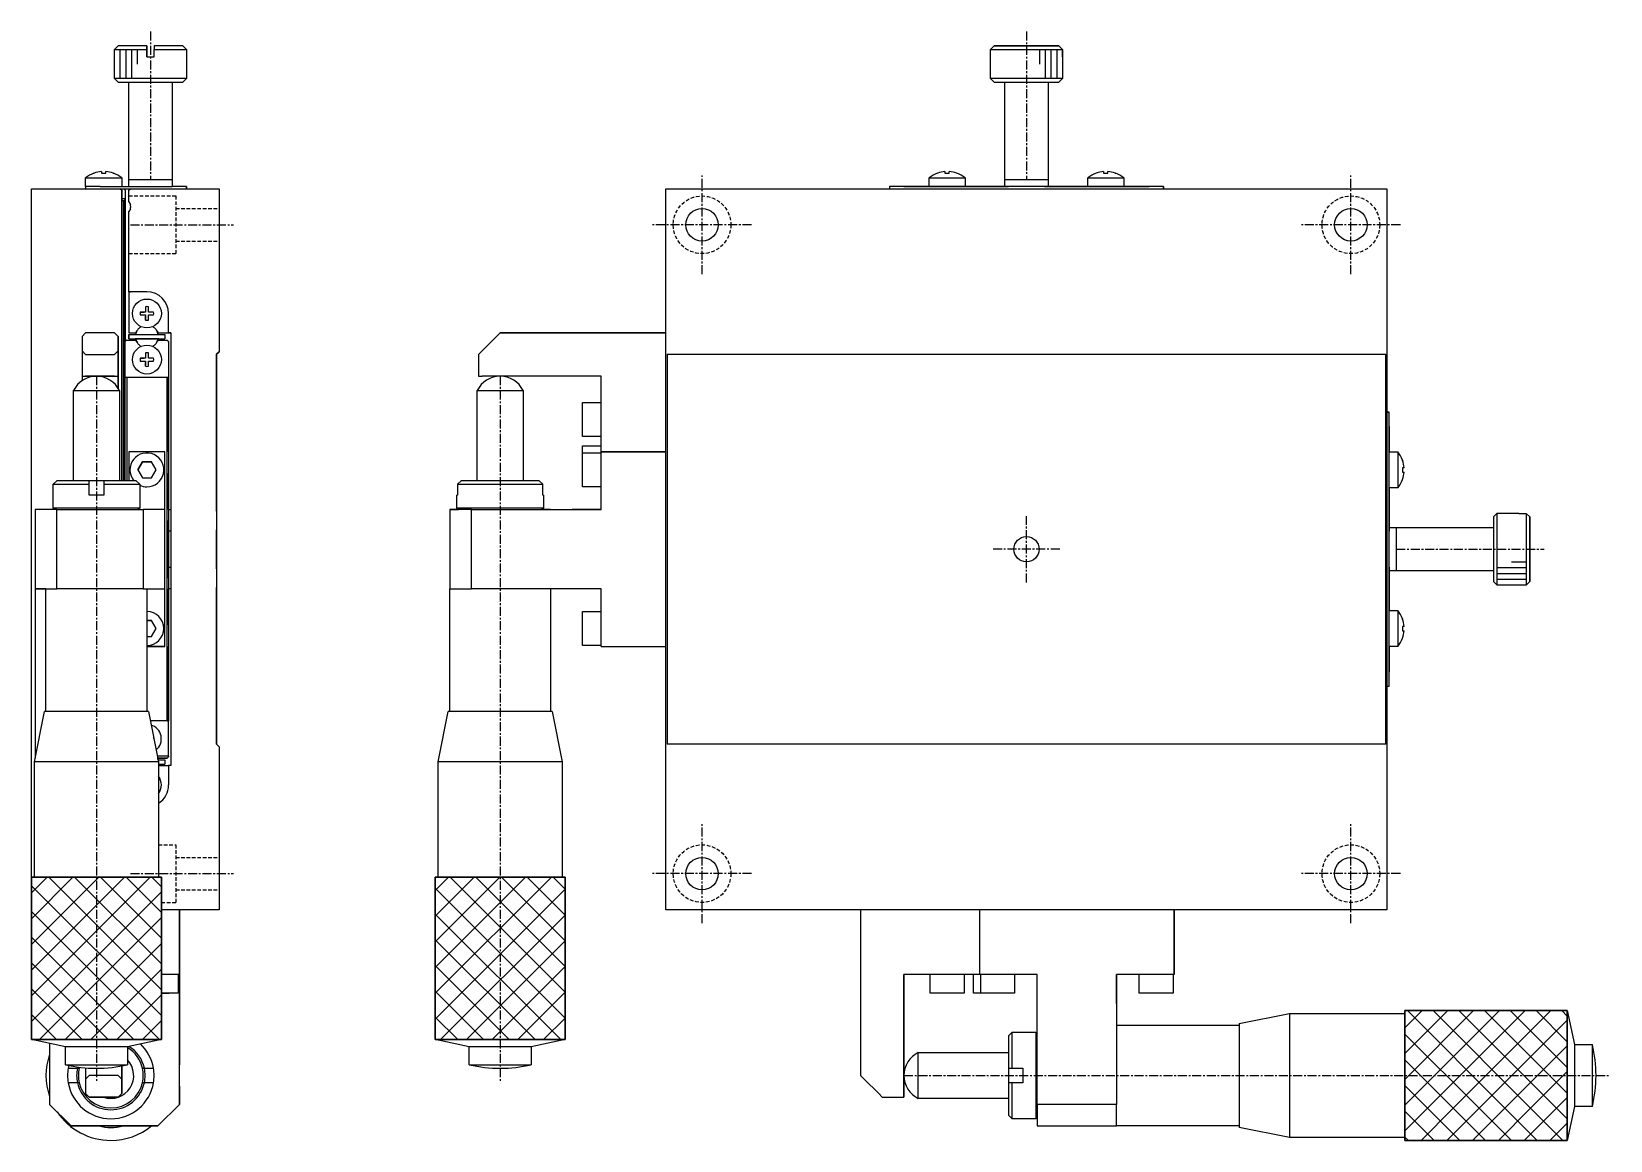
# Model space of a CAD drawing. Extents: x 995 to 1473, y 25 to 354.
# Drawn here: x 1253.9 to 1472.9, y 127.9 to 281.7 of the extents above; entities that cross this region are included whole.
import ezdxf

# ---------------------------------------------------------------- set-up
doc = ezdxf.new("R2010")
doc.units = 0
doc.linetypes.add('CENTER', pattern=[2, 1.25, -0.25, 0.25, -0.25])
doc.linetypes.add('DASHED', pattern=[0.75, 0.5, -0.25])
doc.layers.get('0').update_dxf_attribs({"linetype": 'CONTINUOUS'})
doc.layers.add('CENTER', color=1, linetype='CENTER')

msp = doc.modelspace()

# ---------------------------------------------------------------- linework, layer by layer
at = {"color": 7, "linetype": 'CONTINUOUS'}
for p, q in [((1265.37, 279.17), (1265.87, 279.67)), ((1265.37, 279.17), (1269.87, 279.17)), ((1265.37, 275.17), (1265.37, 279.17)), ((1269.87, 279.67), (1265.87, 279.67)), ((1269.87, 279.67), (1265.87, 279.67)), ((1269.87, 279.67), (1269.87, 279.17)), ((1269.87, 279.67), (1269.87, 279.67)), ((1269.87, 279.17), (1269.87, 279.67)), ((1269.87, 279.17), (1269.87, 278.17)), ((1269.87, 278.17), (1269.87, 279.17)), ((1269.87, 278.17), (1270.87, 278.17)), ((1269.87, 278.17), (1270.87, 278.17)), ((1269.87, 278.17), (1269.87, 278.17)), ((1274.87, 279.67), (1270.87, 279.67)), ((1274.87, 279.67), (1270.87, 279.67)), ((1270.87, 279.67), (1270.87, 279.17)), ((1270.87, 279.67), (1270.87, 279.67)), ((1270.87, 279.17), (1275.37, 279.17)), ((1270.87, 278.17), (1270.87, 279.17)), ((1274.87, 279.67), (1275.37, 279.17)), ((1275.37, 279.17), (1275.37, 275.17)), ((1386.87, 278.17), (1386.9, 278.17)), ((1386.87, 278.17), (1386.9, 278.17)), ((1386.87, 275.17), (1386.87, 278.17)), ((1387.4, 279.67), (1386.9, 279.17)), ((1386.9, 279.17), (1396.85, 279.17)), ((1386.9, 278.17), (1386.9, 279.17)), ((1396.34, 279.67), (1387.4, 279.67)), ((1387.4, 279.67), (1396.34, 279.67)), ((1396.85, 279.17), (1396.34, 279.67)), ((1396.85, 278.17), (1396.85, 279.17)), ((1396.85, 279.17), (1396.85, 278.17)), ((1396.85, 278.17), (1396.87, 278.17)), ((1396.85, 278.17), (1396.87, 278.17)), ((1396.87, 278.17), (1396.87, 275.17)), ((1275.37, 275.17), (1265.37, 275.17)), ((1265.87, 274.67), (1265.37, 275.17)), ((1265.87, 274.67), (1274.87, 274.67)), ((1267.37, 261.17), (1267.37, 274.67)), ((1273.37, 274.67), (1273.37, 261.17)), ((1275.37, 275.17), (1274.87, 274.67)), ((1396.87, 275.17), (1386.87, 275.17)), ((1387.37, 274.67), (1386.87, 275.17)), ((1387.37, 274.67), (1396.37, 274.67)), ((1388.87, 261.17), (1388.87, 274.67)), ((1394.87, 274.67), (1394.87, 261.17)), ((1396.87, 275.17), (1396.37, 274.67)), ((1261.37, 261.39), (1266.37, 261.39)), ((1261.37, 260.17), (1261.37, 261.39)), ((1262.52, 262.03), (1262.55, 262.03)), ((1262.52, 262.03), (1262.55, 262.03)), ((1263.57, 262.25), (1263.57, 262.03)), ((1263.57, 262.03), (1264.17, 262.03)), ((1264.17, 262.03), (1264.17, 262.25)), ((1265.19, 262.03), (1265.22, 262.03)), ((1265.19, 262.03), (1265.22, 262.03)), ((1266.37, 261.39), (1266.37, 260.17)), ((1267.37, 261.17), (1273.37, 261.17)), ((1267.37, 261.17), (1273.37, 261.17)), ((1267.37, 260.17), (1267.37, 261.17)), ((1273.37, 261.17), (1273.37, 260.17)), ((1378.37, 261.39), (1383.37, 261.39)), ((1378.37, 260.17), (1378.37, 261.39)), ((1379.52, 262.03), (1379.55, 262.03)), ((1379.52, 262.03), (1379.55, 262.03)), ((1380.57, 262.25), (1380.57, 262.03)), ((1380.57, 262.03), (1381.17, 262.03)), ((1381.17, 262.03), (1381.17, 262.25)), ((1382.19, 262.03), (1382.22, 262.03)), ((1382.19, 262.03), (1382.22, 262.03)), ((1383.37, 261.39), (1383.37, 260.17)), ((1388.87, 261.17), (1391.87, 261.17)), ((1388.87, 261.17), (1391.87, 261.17)), ((1388.87, 260.17), (1388.87, 261.17)), ((1391.87, 261.17), (1394.87, 261.17)), ((1391.87, 261.17), (1394.87, 261.17)), ((1394.87, 261.17), (1394.87, 260.17)), ((1400.37, 261.39), (1405.37, 261.39)), ((1400.37, 260.17), (1400.37, 261.39)), ((1401.52, 262.03), (1401.55, 262.03)), ((1401.52, 262.03), (1401.55, 262.03)), ((1402.57, 262.25), (1402.57, 262.03)), ((1402.57, 262.03), (1403.17, 262.03)), ((1403.17, 262.03), (1403.17, 262.25)), ((1404.19, 262.03), (1404.22, 262.03)), ((1404.19, 262.03), (1404.22, 262.03)), ((1405.37, 261.39), (1405.37, 260.17)), ((1253.87, 164.37), (1253.87, 259.87)), ((1253.87, 259.87), (1266.17, 259.87)), ((1261.37, 260.17), (1261.37, 259.87)), ((1263.37, 260.17), (1261.37, 260.17)), ((1263.37, 260.17), (1273.37, 260.17)), ((1266.17, 259.87), (1266.67, 259.87)), ((1266.17, 259.87), (1266.37, 259.67)), ((1266.37, 259.67), (1266.17, 259.87)), ((1266.37, 259.67), (1266.37, 259.57)), ((1266.37, 258.47), (1266.37, 259.67)), ((1266.37, 259.57), (1266.37, 219.37)), ((1266.87, 258.47), (1266.37, 258.47)), ((1266.37, 219.37), (1266.37, 258.47)), ((1266.67, 259.87), (1267.57, 259.87)), ((1266.67, 259.87), (1267.57, 259.87)), ((1266.67, 259.87), (1266.87, 259.67)), ((1266.87, 259.67), (1266.67, 259.87)), ((1266.87, 259.67), (1266.87, 258.47)), ((1266.87, 259.67), (1266.87, 258.47)), ((1266.87, 258.47), (1266.87, 258.37)), ((1266.87, 258.37), (1266.87, 258.47)), ((1267.37, 259.67), (1267.57, 259.87)), ((1267.37, 259.57), (1267.37, 259.67)), ((1267.37, 258.03), (1267.37, 259.57)), ((1267.57, 259.87), (1279.87, 259.87)), ((1275.37, 260.17), (1273.37, 260.17)), ((1275.37, 259.87), (1275.37, 260.17)), ((1275.37, 260.17), (1275.37, 259.87)), ((1279.87, 259.87), (1279.87, 237.27)), ((1341.87, 259.87), (1441.87, 259.87)), ((1341.87, 159.87), (1341.87, 259.87)), ((1374.87, 260.17), (1372.87, 260.17)), ((1374.87, 260.17), (1372.87, 260.17)), ((1372.87, 260.17), (1372.87, 259.87)), ((1374.87, 260.17), (1378.37, 260.17)), ((1408.87, 260.17), (1374.87, 260.17)), ((1376.37, 260.17), (1378.02, 260.17)), ((1376.37, 260.17), (1378.02, 260.17)), ((1378.02, 260.17), (1389.36, 260.17)), ((1388.87, 260.17), (1378.02, 260.17)), ((1383.37, 260.17), (1388.87, 260.17)), ((1394.38, 260.17), (1405.72, 260.17)), ((1405.72, 260.17), (1394.87, 260.17)), ((1394.87, 260.17), (1400.37, 260.17)), ((1405.37, 260.17), (1408.87, 260.17)), ((1405.72, 260.17), (1407.37, 260.17)), ((1405.72, 260.17), (1407.37, 260.17)), ((1410.87, 260.17), (1408.87, 260.17)), ((1410.87, 260.17), (1408.87, 260.17)), ((1410.87, 259.87), (1410.87, 260.17)), ((1410.87, 260.17), (1410.87, 259.87)), ((1441.87, 259.87), (1441.87, 159.87)), ((1266.67, 258.17), (1266.37, 258.17)), ((1266.67, 258.17), (1266.87, 258.37)), ((1266.67, 219.37), (1266.67, 258.17)), ((1266.87, 258.37), (1266.87, 238.67)), ((1266.87, 238.67), (1266.87, 258.37)), ((1267.37, 258.03), (1267.57, 257.68)), ((1267.57, 257.06), (1267.37, 256.71)), ((1267.37, 245.57), (1267.37, 256.71)), ((1269.87, 245.57), (1267.37, 245.57)), ((1267.37, 245.57), (1267.57, 245.57)), ((1267.37, 245.57), (1267.37, 239.87)), ((1269.87, 245.57), (1267.57, 245.57)), ((1269.67, 243.5), (1269.67, 242.77)), ((1269.67, 243.5), (1269.67, 242.95)), ((1270.07, 242.77), (1270.07, 243.5)), ((1269.67, 242.77), (1268.94, 242.77)), ((1268.94, 242.77), (1269.48, 242.77)), ((1268.94, 242.37), (1269.67, 242.37)), ((1269.67, 242.37), (1269.67, 241.64)), ((1269.67, 241.64), (1269.67, 242.18)), ((1270.8, 242.77), (1270.07, 242.77)), ((1270.07, 242.37), (1270.8, 242.37)), ((1270.07, 241.64), (1270.07, 242.37)), ((1270.8, 242.77), (1270.26, 242.77)), ((1272.87, 239.87), (1272.87, 242.57)), ((1260.87, 239.37), (1261.37, 239.87)), ((1260.87, 239.37), (1260.87, 237.37)), ((1265.37, 239.87), (1261.37, 239.87)), ((1265.37, 239.87), (1265.87, 239.37)), ((1265.87, 239.37), (1265.37, 239.87)), ((1265.87, 237.37), (1265.87, 239.37)), ((1265.87, 239.37), (1265.87, 232.19)), ((1267.07, 238.87), (1266.87, 238.67)), ((1267.07, 238.87), (1268.33, 238.87)), ((1267.37, 239.87), (1268.33, 239.87)), ((1267.37, 239.87), (1268.33, 239.87)), ((1267.37, 239.67), (1267.37, 239.07)), ((1267.37, 239.07), (1267.37, 239.67)), ((1267.37, 239.67), (1272.37, 239.67)), ((1267.37, 239.07), (1268.31, 239.07)), ((1267.37, 239.07), (1272.37, 239.07)), ((1271.52, 239.07), (1268.22, 239.07)), ((1268.31, 239.07), (1268.22, 239.07)), ((1268.31, 239.07), (1268.22, 239.07)), ((1268.31, 239.07), (1268.22, 239.07)), ((1268.31, 239.07), (1268.22, 239.07)), ((1268.31, 239.07), (1268.22, 239.07)), ((1268.31, 239.07), (1268.22, 239.07)), ((1268.31, 239.07), (1268.22, 239.07)), ((1268.31, 239.07), (1268.22, 239.07)), ((1268.31, 239.07), (1268.22, 239.07)), ((1268.31, 239.07), (1268.22, 239.07)), ((1268.31, 239.07), (1268.22, 239.07)), ((1268.31, 239.07), (1268.22, 239.07)), ((1268.31, 239.07), (1268.22, 239.07)), ((1268.31, 239.07), (1268.22, 239.07)), ((1268.31, 239.07), (1268.22, 239.07)), ((1268.31, 239.07), (1268.22, 239.07)), ((1268.31, 239.07), (1268.22, 239.07)), ((1268.31, 239.07), (1268.22, 239.07)), ((1268.31, 239.07), (1268.22, 239.07)), ((1268.31, 239.07), (1268.22, 239.07)), ((1268.31, 239.07), (1268.22, 239.07)), ((1268.31, 239.07), (1268.22, 239.07)), ((1268.31, 239.07), (1268.22, 239.07)), ((1268.31, 239.07), (1268.22, 239.07)), ((1268.31, 239.07), (1268.22, 239.07)), ((1268.31, 239.07), (1268.22, 239.07)), ((1268.31, 239.07), (1268.22, 239.07)), ((1268.31, 239.07), (1268.22, 239.07)), ((1268.31, 239.07), (1268.22, 239.07)), ((1268.31, 239.07), (1268.22, 239.07)), ((1268.31, 239.07), (1268.22, 239.07)), ((1268.31, 239.07), (1268.22, 239.07)), ((1268.31, 239.07), (1268.22, 239.07)), ((1268.31, 239.07), (1268.22, 239.07)), ((1268.31, 239.07), (1268.22, 239.07)), ((1268.31, 239.07), (1268.22, 239.07)), ((1268.31, 239.07), (1268.22, 239.07)), ((1268.31, 239.07), (1268.22, 239.07)), ((1268.31, 239.07), (1268.22, 239.07)), ((1268.31, 239.07), (1268.22, 239.07)), ((1268.31, 239.07), (1268.22, 239.07)), ((1268.33, 239.87), (1268.5, 240.16)), ((1268.33, 239.87), (1268.5, 240.16)), ((1268.33, 238.87), (1268.5, 238.57)), ((1268.5, 238.57), (1268.33, 238.87)), ((1271.24, 240.16), (1271.41, 239.87)), ((1271.24, 238.57), (1271.41, 238.87)), ((1271.41, 239.87), (1272.87, 239.87)), ((1271.41, 239.87), (1272.87, 239.87)), ((1271.41, 238.87), (1272.67, 238.87)), ((1271.52, 239.07), (1271.43, 239.07)), ((1271.52, 239.07), (1271.43, 239.07)), ((1271.52, 239.07), (1271.43, 239.07)), ((1271.52, 239.07), (1271.43, 239.07)), ((1271.52, 239.07), (1271.43, 239.07)), ((1271.52, 239.07), (1271.43, 239.07)), ((1271.52, 239.07), (1271.43, 239.07)), ((1271.52, 239.07), (1271.43, 239.07)), ((1271.52, 239.07), (1271.43, 239.07)), ((1271.52, 239.07), (1271.43, 239.07)), ((1271.43, 239.07), (1272.37, 239.07)), ((1271.52, 239.07), (1271.43, 239.07)), ((1271.52, 239.07), (1271.43, 239.07)), ((1271.52, 239.07), (1271.43, 239.07)), ((1271.52, 239.07), (1271.43, 239.07)), ((1271.52, 239.07), (1271.43, 239.07)), ((1271.52, 239.07), (1271.43, 239.07)), ((1271.52, 239.07), (1271.43, 239.07)), ((1271.52, 239.07), (1271.43, 239.07)), ((1271.52, 239.07), (1271.43, 239.07)), ((1271.52, 239.07), (1271.43, 239.07)), ((1272.37, 239.67), (1272.37, 239.07)), ((1272.67, 238.87), (1272.87, 238.67)), ((1272.87, 238.67), (1272.67, 238.87)), ((1272.87, 239.87), (1273.17, 239.87)), ((1273.17, 239.87), (1272.87, 239.87)), ((1273.17, 239.87), (1273.17, 179.87)), ((1316.37, 237.37), (1318.37, 239.37)), ((1318.87, 239.87), (1318.37, 239.37)), ((1341.87, 239.87), (1318.87, 239.87)), ((1318.87, 239.87), (1341.87, 239.87)), ((1261.37, 236.87), (1260.87, 237.37)), ((1260.87, 237.37), (1260.87, 233.87)), ((1261.37, 236.87), (1265.37, 236.87)), ((1265.87, 237.37), (1265.37, 236.87)), ((1265.87, 233.87), (1265.87, 237.37)), ((1266.87, 238.57), (1266.87, 238.67)), ((1266.87, 233.67), (1266.87, 238.57)), ((1269.67, 237.1), (1269.67, 236.37)), ((1269.67, 237.1), (1269.67, 236.55)), ((1270.07, 236.37), (1270.07, 237.1)), ((1272.87, 238.57), (1272.87, 238.67)), ((1272.87, 238.67), (1272.87, 238.57)), ((1272.87, 238.57), (1272.87, 233.67)), ((1272.87, 238.57), (1272.87, 233.67)), ((1279.87, 237.27), (1279.52, 236.92)), ((1279.52, 236.92), (1279.87, 237.27)), ((1279.52, 236.92), (1279.52, 182.82)), ((1279.52, 215.17), (1279.52, 236.92)), ((1316.37, 237.37), (1315.87, 236.87)), ((1315.87, 236.87), (1315.87, 233.87)), ((1342.02, 236.92), (1441.72, 236.92)), ((1342.02, 236.92), (1342.02, 182.82)), ((1441.72, 182.82), (1441.72, 236.92)), ((1269.67, 236.37), (1268.94, 236.37)), ((1268.94, 236.37), (1269.48, 236.37)), ((1268.94, 235.97), (1269.67, 235.97)), ((1269.67, 235.97), (1269.67, 235.24)), ((1269.67, 235.24), (1269.67, 235.78)), ((1270.8, 236.37), (1270.07, 236.37)), ((1270.07, 235.97), (1270.8, 235.97)), ((1270.07, 235.24), (1270.07, 235.97)), ((1270.8, 236.37), (1270.26, 236.37)), ((1260.87, 233.87), (1262.87, 233.87)), ((1260.87, 233.87), (1261.37, 233.87)), ((1260.87, 233.87), (1260.87, 233.24)), ((1265.37, 233.87), (1261.37, 233.87)), ((1262.87, 233.87), (1265.87, 233.87)), ((1265.37, 233.87), (1265.87, 233.87)), ((1265.87, 232.19), (1265.87, 233.87)), ((1267.07, 233.67), (1266.87, 233.67)), ((1266.87, 219.37), (1266.87, 233.67)), ((1272.67, 233.67), (1267.07, 233.67)), ((1267.07, 233.67), (1267.07, 219.37)), ((1272.67, 186.07), (1272.67, 233.67)), ((1272.87, 233.67), (1272.67, 233.67)), ((1272.87, 233.67), (1272.87, 186.07)), ((1272.87, 223.37), (1272.87, 233.67)), ((1315.87, 233.87), (1316.37, 233.87)), ((1332.87, 233.87), (1316.37, 233.87)), ((1332.87, 223.37), (1332.87, 233.87)), ((1259.7, 231.87), (1266.05, 231.87)), ((1259.7, 219.37), (1259.7, 231.87)), ((1266.05, 231.87), (1266.05, 219.37)), ((1315.7, 231.87), (1322.05, 231.87)), ((1315.7, 219.37), (1315.7, 231.87)), ((1322.05, 231.87), (1322.05, 219.37)), ((1330.27, 225.52), (1330.27, 230.22)), ((1330.27, 230.22), (1332.87, 230.22)), ((1272.87, 229.12), (1272.87, 223.37)), ((1272.87, 229.12), (1272.87, 223.37)), ((1272.87, 229.12), (1272.87, 223.37)), ((1272.87, 229.12), (1272.87, 223.37)), ((1279.52, 228.87), (1279.52, 222.87)), ((1279.52, 228.87), (1279.52, 222.87)), ((1279.52, 228.87), (1279.52, 222.87)), ((1279.52, 228.87), (1279.52, 222.87)), ((1442.17, 228.87), (1441.87, 228.87)), ((1441.87, 228.87), (1442.17, 228.87)), ((1442.17, 226.87), (1442.17, 228.87)), ((1442.17, 226.87), (1442.17, 228.87)), ((1442.17, 220.87), (1442.17, 226.87)), ((1442.17, 226.87), (1442.17, 223.37)), ((1332.87, 225.52), (1330.27, 225.52)), ((1330.27, 223.22), (1330.27, 224.22)), ((1330.27, 224.22), (1332.87, 224.22)), ((1442.17, 225.37), (1442.17, 223.72)), ((1442.17, 225.37), (1442.17, 223.72)), ((1442.17, 223.72), (1442.17, 223.37)), ((1442.17, 223.37), (1442.17, 223.72)), ((1272.37, 223.37), (1267.37, 223.37)), ((1267.37, 223.37), (1267.37, 219.37)), ((1269.24, 221.97), (1268.6, 220.87)), ((1268.6, 220.87), (1269.24, 221.97)), ((1270.51, 221.97), (1269.24, 221.97)), ((1269.24, 221.97), (1270.51, 221.97)), ((1271.14, 220.87), (1270.51, 221.97)), ((1272.37, 215.37), (1272.37, 223.37)), ((1272.37, 215.37), (1272.37, 223.37)), ((1330.27, 218.52), (1330.27, 223.22)), ((1330.27, 223.22), (1332.87, 223.22)), ((1341.87, 223.37), (1332.87, 223.37)), ((1332.87, 215.37), (1332.87, 223.37)), ((1332.87, 223.37), (1341.87, 223.37)), ((1442.17, 223.37), (1443.39, 223.37)), ((1443.39, 223.37), (1443.39, 220.87)), ((1444.04, 222.22), (1444.04, 222.18)), ((1444.04, 222.22), (1444.04, 222.18)), ((1256.87, 218.87), (1257.37, 219.37)), ((1261.87, 219.37), (1257.37, 219.37)), ((1261.87, 218.87), (1261.87, 219.37)), ((1262.87, 219.37), (1261.87, 219.37)), ((1263.87, 219.37), (1262.87, 219.37)), ((1268.37, 219.37), (1263.87, 219.37)), ((1263.87, 219.37), (1263.87, 218.87)), ((1268.37, 219.37), (1268.87, 218.87)), ((1268.6, 220.87), (1269.24, 219.77)), ((1269.24, 219.77), (1270.51, 219.77)), ((1270.51, 219.77), (1271.14, 220.87)), ((1272.87, 217.87), (1272.87, 220.37)), ((1313.46, 219.37), (1312.95, 218.87)), ((1324.28, 219.37), (1313.46, 219.37)), ((1314.23, 219.37), (1313.46, 219.37)), ((1324.28, 219.37), (1323.51, 219.37)), ((1324.79, 218.87), (1324.28, 219.37)), ((1442.17, 198.87), (1442.17, 220.87)), ((1443.39, 220.87), (1443.39, 218.37)), ((1444.04, 221.17), (1444.04, 220.57)), ((1444.25, 221.17), (1444.04, 221.17)), ((1444.04, 220.57), (1444.25, 220.57)), ((1444.04, 219.55), (1444.04, 219.52)), ((1444.04, 219.55), (1444.04, 219.52)), ((1256.87, 218.87), (1261.87, 218.87)), ((1256.87, 215.57), (1256.87, 218.87)), ((1261.87, 217.37), (1261.87, 218.87)), ((1263.87, 217.37), (1261.87, 217.37)), ((1263.87, 218.87), (1268.87, 218.87)), ((1263.87, 218.87), (1263.87, 217.37)), ((1268.87, 218.87), (1268.87, 215.57)), ((1272.87, 215.37), (1272.87, 217.87)), ((1272.87, 217.87), (1272.87, 213.87)), ((1272.87, 217.87), (1272.87, 215.37)), ((1312.95, 217.37), (1312.87, 217.37)), ((1312.95, 217.37), (1312.87, 217.37)), ((1312.87, 215.57), (1312.87, 217.37)), ((1312.95, 218.87), (1324.79, 218.87)), ((1312.95, 218.87), (1312.95, 217.37)), ((1324.79, 217.37), (1324.79, 218.87)), ((1324.87, 217.37), (1324.79, 217.37)), ((1324.87, 217.37), (1324.79, 217.37)), ((1324.87, 217.37), (1324.87, 215.57)), ((1332.87, 218.52), (1330.27, 218.52)), ((1442.17, 218.37), (1442.17, 212.37)), ((1442.17, 212.87), (1442.17, 218.37)), ((1442.17, 218.37), (1442.17, 212.87)), ((1443.39, 218.37), (1442.17, 218.37)), ((1254.37, 215.37), (1254.37, 204.37)), ((1257.37, 215.37), (1254.37, 215.37)), ((1262.87, 215.57), (1256.87, 215.57)), ((1257.07, 215.37), (1256.87, 215.57)), ((1257.37, 215.37), (1269.37, 215.37)), ((1257.37, 204.37), (1257.37, 215.37)), ((1268.87, 215.57), (1262.87, 215.57)), ((1268.87, 215.57), (1268.67, 215.37)), ((1269.37, 215.37), (1269.37, 204.37)), ((1272.37, 215.37), (1269.37, 215.37)), ((1272.37, 204.37), (1272.37, 215.37)), ((1272.37, 211.37), (1272.37, 215.37)), ((1272.87, 215.37), (1273.17, 215.37)), ((1311.87, 215.37), (1313.07, 215.37)), ((1314.87, 215.37), (1311.87, 215.37)), ((1311.87, 215.37), (1311.87, 204.37)), ((1324.87, 215.57), (1312.87, 215.57)), ((1313.07, 215.37), (1312.87, 215.57)), ((1314.87, 215.37), (1332.87, 215.37)), ((1314.87, 204.37), (1314.87, 215.37)), ((1324.87, 215.57), (1324.67, 215.37)), ((1325.87, 215.37), (1324.67, 215.37)), ((1325.87, 215.37), (1328.87, 215.37)), ((1332.87, 215.37), (1328.87, 215.37)), ((1456.67, 214.37), (1457.17, 214.87)), ((1457.17, 204.87), (1457.17, 214.87)), ((1457.17, 214.87), (1460.17, 214.87)), ((1460.17, 214.87), (1460.17, 214.84)), ((1460.17, 214.87), (1460.17, 214.84)), ((1460.17, 214.84), (1461.17, 214.84)), ((1461.17, 214.84), (1461.17, 204.89)), ((1461.67, 214.34), (1461.17, 214.84)), ((1272.87, 205.87), (1272.87, 213.87)), ((1279.52, 207.17), (1279.52, 212.57)), ((1442.17, 212.87), (1443.17, 212.87)), ((1443.17, 212.87), (1443.17, 206.87)), ((1443.17, 212.87), (1443.17, 206.87)), ((1443.17, 212.87), (1456.67, 212.87)), ((1456.67, 214.37), (1456.67, 205.37)), ((1461.67, 205.4), (1461.67, 214.34)), ((1461.67, 214.34), (1461.67, 205.4)), ((1272.87, 207.37), (1272.87, 212.37)), ((1272.87, 212.37), (1272.87, 207.37)), ((1273.17, 212.37), (1272.87, 212.37)), ((1279.52, 211.87), (1279.52, 207.87)), ((1279.52, 211.87), (1279.52, 207.87)), ((1272.37, 196.37), (1272.37, 208.37)), ((1272.87, 207.37), (1273.17, 207.37)), ((1272.87, 205.87), (1272.87, 201.87)), ((1442.17, 207.36), (1442.17, 201.37)), ((1442.17, 201.37), (1442.17, 206.87)), ((1442.17, 206.87), (1442.17, 201.37)), ((1443.17, 206.87), (1442.17, 206.87)), ((1456.67, 206.87), (1443.17, 206.87)), ((1254.37, 204.37), (1254.37, 180.87)), ((1254.37, 204.37), (1257.37, 204.37)), ((1255.87, 204.37), (1254.37, 204.37)), ((1255.87, 187.37), (1255.87, 204.37)), ((1262.87, 204.37), (1257.37, 204.37)), ((1269.37, 204.37), (1262.87, 204.37)), ((1269.37, 204.37), (1272.37, 204.37)), ((1269.87, 204.37), (1272.37, 204.37)), ((1269.87, 204.37), (1269.87, 187.37)), ((1272.37, 196.37), (1272.37, 204.37)), ((1272.87, 201.87), (1272.87, 204.37)), ((1272.87, 204.37), (1272.87, 201.87)), ((1273.17, 204.37), (1272.87, 204.37)), ((1279.52, 182.82), (1279.52, 204.57)), ((1311.87, 204.37), (1314.87, 204.37)), ((1311.87, 187.37), (1311.87, 204.37)), ((1332.87, 204.37), (1314.87, 204.37)), ((1325.87, 204.37), (1325.87, 187.37)), ((1332.87, 196.37), (1332.87, 204.37)), ((1457.17, 204.87), (1456.67, 205.37)), ((1460.17, 204.87), (1457.17, 204.87)), ((1460.17, 204.89), (1460.17, 204.87)), ((1460.17, 204.89), (1460.17, 204.87)), ((1461.17, 204.89), (1460.17, 204.89)), ((1461.17, 204.89), (1461.67, 205.4)), ((1272.87, 199.37), (1272.87, 201.87)), ((1270.51, 199.97), (1269.87, 199.97)), ((1269.87, 199.97), (1270.51, 199.97)), ((1271.14, 198.87), (1270.51, 199.97)), ((1330.27, 196.52), (1330.27, 201.22)), ((1330.27, 201.22), (1332.87, 201.22)), ((1442.17, 201.37), (1443.39, 201.37)), ((1443.39, 201.37), (1443.39, 198.87)), ((1444.04, 200.22), (1444.04, 200.18)), ((1444.04, 200.22), (1444.04, 200.18)), ((1269.87, 197.77), (1270.51, 197.77)), ((1270.51, 197.77), (1271.14, 198.87)), ((1442.17, 192.87), (1442.17, 198.87)), ((1443.39, 198.87), (1443.39, 196.37)), ((1444.04, 199.17), (1444.04, 198.57)), ((1444.25, 199.17), (1444.04, 199.17)), ((1444.04, 198.57), (1444.25, 198.57)), ((1444.04, 197.55), (1444.04, 197.52)), ((1444.04, 197.55), (1444.04, 197.52)), ((1272.37, 196.37), (1269.87, 196.37)), ((1269.87, 196.37), (1272.37, 196.37)), ((1272.87, 186.07), (1272.87, 196.37)), ((1272.87, 196.37), (1272.87, 190.62)), ((1272.87, 196.37), (1272.87, 190.62)), ((1272.87, 196.37), (1272.87, 190.62)), ((1272.87, 196.37), (1272.87, 190.62)), ((1279.52, 196.87), (1279.52, 190.87)), ((1279.52, 196.87), (1279.52, 190.87)), ((1279.52, 196.87), (1279.52, 190.87)), ((1279.52, 196.87), (1279.52, 190.87)), ((1332.87, 196.52), (1330.27, 196.52)), ((1332.87, 196.37), (1341.87, 196.37)), ((1442.17, 196.37), (1442.17, 196.02)), ((1442.17, 196.02), (1442.17, 196.37)), ((1442.17, 196.37), (1442.17, 192.87)), ((1443.39, 196.37), (1442.17, 196.37)), ((1442.17, 196.02), (1442.17, 194.37)), ((1442.17, 196.02), (1442.17, 194.37)), ((1442.17, 190.87), (1442.17, 192.87)), ((1442.17, 190.87), (1442.17, 192.87)), ((1441.87, 190.87), (1442.17, 190.87)), ((1254.27, 180.37), (1255.67, 187.37)), ((1270.07, 187.37), (1255.67, 187.37)), ((1270.07, 187.37), (1271.47, 180.37)), ((1310.27, 180.37), (1311.67, 187.37)), ((1311.87, 187.37), (1311.67, 187.37)), ((1318.87, 187.37), (1311.67, 187.37)), ((1318.87, 187.37), (1311.87, 187.37)), ((1326.07, 187.37), (1318.87, 187.37)), ((1325.87, 187.37), (1318.87, 187.37)), ((1326.07, 187.37), (1325.87, 187.37)), ((1326.07, 187.37), (1327.47, 180.37)), ((1272.67, 186.07), (1270.33, 186.07)), ((1272.87, 186.07), (1270.33, 186.07)), ((1272.67, 186.07), (1272.87, 186.07)), ((1272.87, 181.17), (1272.87, 186.07)), ((1272.87, 181.17), (1272.87, 186.07)), ((1279.52, 182.82), (1279.87, 182.47)), ((1279.87, 182.47), (1279.52, 182.82)), ((1279.87, 182.47), (1279.87, 159.87)), ((1441.72, 182.82), (1342.02, 182.82)), ((1271.47, 180.37), (1254.27, 180.37)), ((1254.27, 164.37), (1254.27, 180.37)), ((1272.87, 181.17), (1271.31, 181.17)), ((1271.41, 180.87), (1271.35, 180.99)), ((1272.67, 180.87), (1271.41, 180.87)), ((1271.41, 180.87), (1272.67, 180.87)), ((1271.41, 180.67), (1272.37, 180.67)), ((1271.47, 180.37), (1271.47, 164.37)), ((1271.47, 180.07), (1272.37, 180.07)), ((1271.52, 180.07), (1271.47, 180.07)), ((1271.52, 180.07), (1271.47, 180.07)), ((1271.52, 180.07), (1271.47, 180.07)), ((1271.52, 180.07), (1271.47, 180.07)), ((1271.52, 180.07), (1271.47, 180.07)), ((1271.52, 180.07), (1271.47, 180.07)), ((1271.52, 180.07), (1271.47, 180.07)), ((1271.52, 180.07), (1271.47, 180.07)), ((1271.52, 180.07), (1271.47, 180.07)), ((1271.52, 180.07), (1271.47, 180.07)), ((1271.52, 180.07), (1271.47, 180.07)), ((1271.52, 180.07), (1271.47, 180.07)), ((1271.52, 180.07), (1271.47, 180.07)), ((1271.52, 180.07), (1271.47, 180.07)), ((1271.52, 180.07), (1271.47, 180.07)), ((1271.52, 180.07), (1271.47, 180.07)), ((1271.52, 180.07), (1271.47, 180.07)), ((1271.52, 180.07), (1271.47, 180.07)), ((1271.52, 180.07), (1271.47, 180.07)), ((1271.52, 180.07), (1271.47, 180.07)), ((1271.52, 180.07), (1271.47, 180.07)), ((1271.47, 180.07), (1272.37, 180.07)), ((1271.52, 180.07), (1271.47, 180.07)), ((1271.52, 180.07), (1271.47, 180.07)), ((1271.52, 180.07), (1271.47, 180.07)), ((1271.52, 180.07), (1271.47, 180.07)), ((1271.52, 180.07), (1271.47, 180.07)), ((1271.52, 180.07), (1271.47, 180.07)), ((1271.52, 180.07), (1271.47, 180.07)), ((1271.52, 180.07), (1271.47, 180.07)), ((1271.52, 180.07), (1271.47, 180.07)), ((1271.52, 180.07), (1271.47, 180.07)), ((1271.52, 180.07), (1271.47, 180.07)), ((1271.52, 180.07), (1271.47, 180.07)), ((1271.52, 180.07), (1271.47, 180.07)), ((1271.52, 180.07), (1271.47, 180.07)), ((1271.52, 180.07), (1271.47, 180.07)), ((1271.52, 180.07), (1271.47, 180.07)), ((1271.52, 180.07), (1271.47, 180.07)), ((1271.52, 180.07), (1271.47, 180.07)), ((1271.52, 180.07), (1271.47, 180.07)), ((1271.52, 180.07), (1271.47, 180.07)), ((1271.52, 180.07), (1271.47, 180.07)), ((1271.47, 179.87), (1272.87, 179.87)), ((1272.37, 180.67), (1272.37, 180.07)), ((1272.87, 181.07), (1272.67, 180.87)), ((1272.87, 181.07), (1272.67, 180.87)), ((1272.87, 181.17), (1272.87, 181.07)), ((1272.87, 181.07), (1272.87, 181.17)), ((1273.17, 179.87), (1272.87, 179.87)), ((1272.87, 179.87), (1272.87, 177.17)), ((1318.87, 180.37), (1310.27, 180.37)), ((1310.27, 164.37), (1310.27, 180.37)), ((1327.47, 180.37), (1318.87, 180.37)), ((1327.47, 180.37), (1327.47, 164.37)), ((1253.87, 164.37), (1253.87, 141.87)), ((1271.87, 164.37), (1253.87, 164.37)), ((1253.87, 164.37), (1262.87, 164.37)), ((1271.87, 141.87), (1271.87, 164.37)), ((1309.87, 164.37), (1309.87, 141.87)), ((1327.87, 164.37), (1309.87, 164.37)), ((1309.87, 164.37), (1310.27, 164.37)), ((1318.87, 164.37), (1310.27, 164.37)), ((1327.47, 164.37), (1318.87, 164.37)), ((1327.47, 164.37), (1327.87, 164.37)), ((1327.87, 141.87), (1327.87, 164.37)), ((1253.87, 160.37), (1253.87, 160.47)), ((1279.87, 159.87), (1271.87, 159.87)), ((1274.37, 150.87), (1274.37, 159.87)), ((1274.37, 159.87), (1274.37, 150.87)), ((1441.87, 159.87), (1341.87, 159.87)), ((1368.87, 159.87), (1368.87, 136.87)), ((1385.37, 159.87), (1385.37, 150.87)), ((1412.37, 150.87), (1412.37, 159.87)), ((1412.37, 159.87), (1412.37, 150.87)), ((1274.37, 150.87), (1271.87, 150.87)), ((1274.22, 150.87), (1274.37, 150.87)), ((1274.22, 150.87), (1274.22, 148.27)), ((1274.37, 132.87), (1274.37, 150.87)), ((1274.37, 150.87), (1274.37, 138.37)), ((1385.37, 150.87), (1374.87, 150.87)), ((1374.87, 150.87), (1374.87, 134.37)), ((1374.87, 136.87), (1374.87, 150.87)), ((1378.52, 148.27), (1378.52, 150.87)), ((1383.22, 150.87), (1383.22, 148.27)), ((1384.52, 148.27), (1384.52, 150.87)), ((1393.37, 150.87), (1385.37, 150.87)), ((1385.52, 148.27), (1385.52, 150.87)), ((1390.22, 150.87), (1390.22, 148.27)), ((1393.37, 132.87), (1393.37, 150.87)), ((1412.37, 150.87), (1404.37, 150.87)), ((1404.37, 150.87), (1404.37, 132.87)), ((1404.37, 146.87), (1404.37, 150.87)), ((1407.52, 148.27), (1407.52, 150.87)), ((1412.22, 150.87), (1412.22, 148.27)), ((1272.97, 148.27), (1271.87, 148.27)), ((1271.87, 148.27), (1272.97, 148.27)), ((1274.22, 148.27), (1271.87, 148.27)), ((1274.22, 148.27), (1271.87, 148.27)), ((1380.87, 148.27), (1378.52, 148.27)), ((1383.22, 148.27), (1380.87, 148.27)), ((1385.52, 148.27), (1384.52, 148.27)), ((1387.87, 148.27), (1385.52, 148.27)), ((1390.22, 148.27), (1387.87, 148.27)), ((1404.37, 146.87), (1404.37, 143.87)), ((1409.87, 148.27), (1407.52, 148.27)), ((1412.22, 148.27), (1409.87, 148.27)), ((1421.37, 144.07), (1428.37, 145.47)), ((1428.37, 145.47), (1428.37, 136.87)), ((1428.37, 145.47), (1444.37, 145.47)), ((1444.37, 145.87), (1444.37, 127.87)), ((1466.87, 145.87), (1444.37, 145.87)), ((1466.87, 127.87), (1466.87, 145.87)), ((1466.87, 145.87), (1467.87, 141.17)), ((1389.37, 142.37), (1389.87, 142.87)), ((1389.37, 142.37), (1389.37, 137.87)), ((1389.87, 137.87), (1389.87, 142.87)), ((1389.87, 142.87), (1393.17, 142.87)), ((1393.17, 142.87), (1393.17, 136.87)), ((1393.17, 142.87), (1393.37, 142.67)), ((1404.37, 143.87), (1421.37, 143.87)), ((1421.37, 144.07), (1421.37, 136.87)), ((1253.87, 141.87), (1271.87, 141.87)), ((1258.57, 140.87), (1253.87, 141.87)), ((1256.37, 141.34), (1256.37, 132.87)), ((1267.17, 140.87), (1258.57, 140.87)), ((1258.57, 138.37), (1258.57, 140.87)), ((1271.87, 141.87), (1267.17, 140.87)), ((1267.17, 140.87), (1267.17, 138.37)), ((1309.87, 141.87), (1327.87, 141.87)), ((1314.57, 140.87), (1309.87, 141.87)), ((1323.17, 140.87), (1314.57, 140.87)), ((1314.57, 138.37), (1314.57, 140.87)), ((1327.87, 141.87), (1323.17, 140.87)), ((1323.17, 140.87), (1323.17, 138.37)), ((1467.87, 141.17), (1467.87, 132.57)), ((1467.87, 141.17), (1470.37, 141.17)), ((1470.37, 136.87), (1470.37, 141.17)), ((1258.57, 138.37), (1267.17, 138.37)), ((1266.37, 136.37), (1266.37, 138.2)), ((1266.37, 138.2), (1266.37, 134.37)), ((1314.57, 138.37), (1318.87, 138.37)), ((1318.87, 138.37), (1323.17, 138.37)), ((1376.87, 133.69), (1376.87, 140.04)), ((1376.87, 140.04), (1389.37, 140.04)), ((1258.95, 137.87), (1259.46, 137.87)), ((1259.46, 135.87), (1258.95, 135.87)), ((1259.46, 137.87), (1260.23, 137.87)), ((1260.23, 135.87), (1259.46, 135.87)), ((1260.23, 137.87), (1260.48, 137.87)), ((1260.48, 135.87), (1260.23, 135.87)), ((1261.37, 137.93), (1261.37, 136.37)), ((1261.37, 136.37), (1261.87, 136.87)), ((1261.37, 136.37), (1261.37, 134.37)), ((1265.87, 136.87), (1261.87, 136.87)), ((1265.87, 136.87), (1266.37, 136.37)), ((1266.37, 134.37), (1266.37, 136.37)), ((1269.26, 137.87), (1269.51, 137.87)), ((1269.51, 135.87), (1269.26, 135.87)), ((1269.51, 137.87), (1270.28, 137.87)), ((1270.28, 135.87), (1269.51, 135.87)), ((1270.28, 137.87), (1270.79, 137.87)), ((1270.79, 135.87), (1270.28, 135.87)), ((1368.87, 136.87), (1369.37, 136.37)), ((1371.37, 134.37), (1369.37, 136.37)), ((1374.87, 134.37), (1374.87, 136.87)), ((1389.37, 137.91), (1389.37, 137.79)), ((1389.37, 137.87), (1389.87, 137.87)), ((1389.37, 137.79), (1389.37, 135.87)), ((1389.87, 135.87), (1389.37, 135.87)), ((1389.37, 135.87), (1389.37, 131.37)), ((1389.87, 137.87), (1391.37, 137.87)), ((1389.87, 130.87), (1389.87, 135.87)), ((1391.37, 135.87), (1389.87, 135.87)), ((1391.37, 137.87), (1391.37, 135.87)), ((1393.17, 136.87), (1393.17, 130.87)), ((1421.37, 136.87), (1421.37, 129.67)), ((1428.37, 136.87), (1428.37, 128.27)), ((1470.37, 132.57), (1470.37, 136.87)), ((1261.87, 133.87), (1261.37, 134.37)), ((1261.87, 133.87), (1265.87, 133.87)), ((1265.87, 133.87), (1261.87, 133.87)), ((1266.37, 134.37), (1265.87, 133.87)), ((1265.87, 133.87), (1266.37, 134.37)), ((1274.37, 135.37), (1274.37, 132.87)), ((1371.37, 134.37), (1371.87, 133.87)), ((1371.87, 133.87), (1374.87, 133.87)), ((1374.87, 133.87), (1374.87, 134.37)), ((1374.87, 134.37), (1374.87, 133.87)), ((1389.37, 133.69), (1376.87, 133.69)), ((1259.37, 129.87), (1256.37, 132.87)), ((1274.37, 132.87), (1271.37, 129.87)), ((1271.37, 129.87), (1274.37, 132.87)), ((1404.37, 132.87), (1393.37, 132.87)), ((1393.37, 132.87), (1393.37, 129.87)), ((1404.37, 129.87), (1404.37, 132.87)), ((1467.87, 132.57), (1466.87, 127.87)), ((1470.37, 132.57), (1467.87, 132.57)), ((1259.37, 129.87), (1271.37, 129.87)), ((1264.87, 129.87), (1259.37, 129.87)), ((1271.37, 129.87), (1264.87, 129.87)), ((1389.87, 130.87), (1389.37, 131.37)), ((1393.17, 130.87), (1389.87, 130.87)), ((1393.37, 131.07), (1393.17, 130.87)), ((1393.37, 129.87), (1404.37, 129.87)), ((1421.37, 129.87), (1404.37, 129.87)), ((1428.37, 128.27), (1421.37, 129.67)), ((1444.37, 128.27), (1428.37, 128.27)), ((1444.37, 127.87), (1466.87, 127.87))]:
    msp.add_line(p, q, dxfattribs=at)
at = {"color": 3, "linetype": 'CONTINUOUS'}
for p, q in [((1266.17, 275.17), (1266.17, 279.17)), ((1266.97, 275.17), (1266.97, 279.17)), ((1267.77, 275.17), (1267.77, 279.17)), ((1268.57, 277.17), (1268.57, 279.17)), ((1393.67, 279.17), (1393.67, 277.17)), ((1394.47, 279.17), (1394.47, 275.17)), ((1395.27, 279.17), (1395.27, 275.17)), ((1396.07, 279.17), (1396.07, 275.17)), ((1461.17, 208.07), (1459.17, 208.07)), ((1461.17, 207.27), (1457.17, 207.27)), ((1461.17, 206.47), (1457.17, 206.47)), ((1461.17, 205.67), (1457.17, 205.67)), ((1256.04, 164.37), (1253.87, 162.2)), ((1259.61, 164.37), (1253.87, 158.62)), ((1263.18, 164.37), (1253.87, 155.05)), ((1266.76, 164.37), (1253.87, 151.48)), ((1270.33, 164.37), (1253.87, 147.91)), ((1253.87, 141.87), (1253.87, 164.37)), ((1271.87, 148.77), (1256.27, 164.37)), ((1271.87, 152.34), (1259.84, 164.37)), ((1262.87, 164.37), (1271.87, 164.37)), ((1271.87, 155.91), (1263.41, 164.37)), ((1271.87, 159.48), (1266.98, 164.37)), ((1271.87, 163.05), (1270.56, 164.37)), ((1271.87, 164.37), (1271.87, 141.87)), ((1311.68, 164.37), (1309.87, 162.55)), ((1315.26, 164.37), (1309.87, 158.98)), ((1318.83, 164.37), (1309.87, 155.41)), ((1322.4, 164.37), (1309.87, 151.84)), ((1325.97, 164.37), (1309.87, 148.27)), ((1309.87, 164.37), (1327.87, 164.37)), ((1309.87, 141.87), (1309.87, 164.37)), ((1327.87, 148.41), (1311.91, 164.37)), ((1327.87, 151.98), (1315.48, 164.37)), ((1327.87, 155.55), (1319.06, 164.37)), ((1327.87, 159.12), (1322.63, 164.37)), ((1327.87, 162.7), (1326.2, 164.37)), ((1327.87, 164.37), (1327.87, 141.87)), ((1271.87, 145.2), (1253.87, 163.2)), ((1271.87, 162.34), (1253.87, 144.34)), ((1327.87, 144.84), (1309.87, 162.84)), ((1327.87, 162.7), (1309.87, 144.7)), ((1271.63, 141.87), (1253.87, 159.62)), ((1271.87, 158.77), (1254.97, 141.87)), ((1327.27, 141.87), (1309.87, 159.27)), ((1327.87, 159.12), (1310.61, 141.87)), ((1268.06, 141.87), (1253.87, 156.05)), ((1323.7, 141.87), (1309.87, 155.7)), ((1327.87, 155.55), (1314.18, 141.87)), ((1271.87, 155.2), (1258.54, 141.87)), ((1264.48, 141.87), (1253.87, 152.48)), ((1271.87, 151.62), (1262.11, 141.87)), ((1320.13, 141.87), (1309.87, 152.12)), ((1327.87, 151.98), (1317.76, 141.87)), ((1260.91, 141.87), (1253.87, 148.91)), ((1271.87, 148.05), (1265.68, 141.87)), ((1316.56, 141.87), (1309.87, 148.55)), ((1327.87, 148.41), (1321.33, 141.87)), ((1257.34, 141.87), (1253.87, 145.34)), ((1312.98, 141.87), (1309.87, 144.98)), ((1327.87, 144.84), (1324.9, 141.87)), ((1446.76, 145.87), (1444.37, 143.48)), ((1450.33, 145.87), (1444.37, 139.91)), ((1453.9, 145.87), (1444.37, 136.34)), ((1457.47, 145.87), (1444.37, 132.77)), ((1444.37, 127.87), (1444.37, 145.87)), ((1444.37, 145.87), (1466.87, 145.87)), ((1458.23, 132.34), (1444.7, 145.87)), ((1461.04, 145.87), (1447.51, 132.34)), ((1461.8, 132.34), (1448.27, 145.87)), ((1464.61, 145.87), (1451.08, 132.34)), ((1465.37, 132.34), (1451.84, 145.87)), ((1466.87, 144.55), (1454.66, 132.34)), ((1466.87, 134.41), (1455.41, 145.87)), ((1466.87, 137.98), (1458.98, 145.87)), ((1466.87, 141.55), (1462.56, 145.87)), ((1466.87, 145.12), (1466.13, 145.87)), ((1466.87, 145.87), (1466.87, 127.87)), ((1271.87, 144.48), (1269.26, 141.87)), ((1454.66, 132.34), (1444.37, 142.62)), ((1271.87, 141.87), (1253.87, 141.87)), ((1327.87, 141.87), (1309.87, 141.87)), ((1466.87, 140.98), (1458.23, 132.34)), ((1451.08, 132.34), (1444.37, 139.05)), ((1466.87, 137.41), (1461.8, 132.34)), ((1447.51, 132.34), (1444.37, 135.48)), ((1466.87, 133.84), (1465.37, 132.34)), ((1447.51, 132.34), (1444.37, 129.2)), ((1448.41, 127.87), (1444.37, 131.91)), ((1451.08, 132.34), (1446.61, 127.87)), ((1451.98, 127.87), (1447.51, 132.34)), ((1454.66, 132.34), (1450.18, 127.87)), ((1455.56, 127.87), (1451.08, 132.34)), ((1458.23, 132.34), (1453.76, 127.87)), ((1459.13, 127.87), (1454.66, 132.34)), ((1461.8, 132.34), (1457.33, 127.87)), ((1462.7, 127.87), (1458.23, 132.34)), ((1465.37, 132.34), (1460.9, 127.87)), ((1466.27, 127.87), (1461.8, 132.34)), ((1466.87, 130.84), (1465.37, 132.34)), ((1466.87, 130.27), (1464.47, 127.87)), ((1444.84, 127.87), (1444.37, 128.34)), ((1466.87, 127.87), (1444.37, 127.87))]:
    msp.add_line(p, q, dxfattribs=at)
at = {"color": 3, "linetype": 'DASHED'}
for p, q in [((1267.37, 258.87), (1273.87, 258.87)), ((1273.87, 258.87), (1273.87, 250.87)), ((1273.87, 257.12), (1279.87, 257.12)), ((1273.87, 252.62), (1279.87, 252.62)), ((1267.37, 250.87), (1273.87, 250.87)), ((1271.47, 168.87), (1273.87, 168.87)), ((1273.87, 168.87), (1273.87, 160.87)), ((1273.87, 167.12), (1279.87, 167.12)), ((1273.87, 162.62), (1279.87, 162.62)), ((1271.87, 160.87), (1273.87, 160.87))]:
    msp.add_line(p, q, dxfattribs=at)
for centre in [(1346.87, 254.87), (1436.87, 254.87), (1346.87, 164.87), (1436.87, 164.87)]:
    msp.add_circle(centre, 4, dxfattribs=at)
at = {"color": 7, "linetype": 'CONTINUOUS'}
for centre, radius in [((1346.87, 254.87), 2.25), ((1436.87, 254.87), 2.25), ((1269.87, 242.57), 2), ((1269.87, 236.17), 2), ((1391.87, 209.87), 1.75), ((1346.87, 164.87), 2.25), ((1436.87, 164.87), 2.25)]:
    msp.add_circle(centre, radius, dxfattribs=at)
for centre, radius, start, end in [((1263.87, 258.27), 4, 109.7246, 128.6822), ((1263.87, 258.27), 3.99, 94.3134, 109.2682), ((1263.87, 258.27), 3.99, 70.7318, 85.6866), ((1263.87, 258.27), 4, 51.3178, 70.2754), ((1380.87, 258.27), 4, 109.7246, 128.6822), ((1380.87, 258.27), 3.99, 94.3134, 109.2682), ((1380.87, 258.27), 3.99, 70.7318, 85.6866), ((1380.87, 258.27), 4, 51.3178, 70.2754), ((1402.87, 258.27), 4, 109.7246, 128.6822), ((1402.87, 258.27), 3.99, 94.3134, 109.2682), ((1402.87, 258.27), 3.99, 70.7318, 85.6866), ((1402.87, 258.27), 4, 51.3178, 70.2754), ((1266.62, 257.37), 1, 341.8051, 18.1949), ((1269.87, 242.57), 3, 0, 90), ((1269.87, 242.57), 0.95, 77.8468, 102.1532), ((1269.87, 242.57), 0.95, 167.8468, 192.1532), ((1269.87, 242.57), 0.95, 257.8468, 282.1532), ((1269.87, 242.57), 0.95, 347.8468, 12.1532), ((1269.87, 239.37), 1.59, 150, 169.1069), ((1269.87, 239.37), 1.59, 190.8931, 210), ((1269.87, 239.37), 1.59, 135, 150), ((1269.99, 239.25), 1.75, 121.8815, 135), ((1269.87, 239.37), 1.59, 120.4333, 135), ((1269.87, 239.37), 1.59, 45.0002, 59.5667), ((1269.76, 239.25), 1.75, 45, 58.1185), ((1269.87, 239.37), 1.59, 30, 45), ((1269.87, 239.37), 1.59, 10.8931, 30), ((1269.87, 239.37), 1.59, 330, 349.1069), ((1269.87, 239.37), 1.59, 210.2608, 225), ((1269.87, 239.37), 1.59, 210, 210.2608), ((1269.99, 239.48), 1.75, 225, 238.1185), ((1269.87, 239.37), 1.59, 224.9998, 239.5668), ((1269.87, 236.17), 0.95, 77.8468, 102.1532), ((1269.87, 239.37), 1.59, 300.4332, 315), ((1269.76, 239.48), 1.75, 301.8815, 315), ((1269.87, 239.37), 1.59, 315, 329.7392), ((1269.87, 239.37), 1.59, 329.7392, 330), ((1269.87, 236.17), 0.95, 167.8468, 192.1532), ((1269.87, 236.17), 0.95, 257.8468, 282.1532), ((1269.87, 236.17), 0.95, 347.8468, 12.1532), ((1262.87, 230.35), 3.52, 90, 154.4154), ((1262.87, 230.35), 3.52, 25.5846, 90), ((1318.87, 230.35), 3.52, 90, 154.4154), ((1318.87, 230.35), 3.52, 25.5846, 90), ((1269.87, 220.87), 2.35, 270, 219.665), ((1440.27, 220.87), 4, 19.7246, 38.6822), ((1440.27, 220.87), 3.99, 4.3134, 19.2682), ((1440.27, 220.87), 4, 321.3178, 340.2754), ((1440.27, 220.87), 3.99, 340.7318, 355.6866), ((1269.87, 220.87), 2.35, 244.8157, 270), ((1269.87, 198.87), 2.35, 270, 90), ((1440.27, 198.87), 4, 19.7246, 38.6822), ((1440.27, 198.87), 3.99, 4.3134, 19.2682), ((1440.27, 198.87), 4, 321.3178, 340.2754), ((1440.27, 198.87), 3.99, 340.7318, 355.6866), ((1269.87, 183.57), 2, 309.3883, 73.2316), ((1269.87, 183.57), 0.95, 3.5755, 12.1532), ((1269.87, 180.37), 1.59, 10.8931, 20.0824), ((1269.87, 177.17), 2, 323.1301, 36.8699), ((1269.87, 177.17), 3, 302.231, 0), ((1264.87, 136.87), 4.5, 12.8396, 59.2621), ((1264.87, 136.87), 4.75, 12.1532, 58.3059), ((1264.87, 136.87), 6, 9.5941, 46.922), ((1452.13, 136.87), 18.74, 0, 13.265), ((1264.87, 136.87), 9, 160.8119, 199.1881), ((1262.87, 156.61), 18.74, 256.735, 270), ((1264.87, 136.87), 6, 166.5396, 170.4059), ((1264.87, 136.87), 4.75, 165.5992, 167.8468), ((1264.87, 136.87), 4.5, 165.219, 167.1604), ((1262.87, 156.61), 18.74, 270, 283.265), ((1264.87, 136.87), 3.17, 250.8883, 43.5803), ((1318.87, 156.61), 18.74, 256.735, 270), ((1318.87, 156.61), 18.74, 270, 283.265), ((1378.39, 136.87), 3.52, 115.5846, 180), ((1264.87, 136.87), 6, 170.4059, 189.5941), ((1264.87, 136.87), 6, 189.5941, 350.4059), ((1264.87, 136.87), 4.75, 167.8468, 192.1532), ((1264.87, 136.87), 4.75, 192.1532, 270.0002), ((1264.87, 136.87), 4.5, 192.8396, 347.1604), ((1264.87, 136.87), 4.75, 270.0002, 347.8468), ((1264.87, 136.87), 4.75, 347.8468, 12.1532), ((1264.87, 136.87), 6, 350.4059, 9.5941), ((1378.39, 136.87), 3.52, 180, 244.4154), ((1452.13, 136.87), 18.74, 346.735, 0), ((1264.87, 136.87), 9, 214.1407, 270.0002), ((1264.87, 136.87), 7.2, 256.4638, 283.5362), ((1264.87, 136.87), 9, 270.0002, 308.9424)]:
    msp.add_arc(centre, radius, start, end, dxfattribs=at)
at = {"color": 3, "linetype": 'CONTINUOUS'}
for radius, start, end in [(4.5, 12.8396, 59.2621), (4.75, 12.1532, 58.3059), (4.75, 165.5992, 167.8468), (4.5, 165.219, 167.1604), (4.75, 192.1532, 270.0002), (4.5, 167.1604, 192.8396), (4.5, 192.8396, 347.1604), (4.75, 270.0002, 347.8468), (4.5, 0, 12.8396), (4.5, 347.1604, 0)]:
    msp.add_arc((1264.87, 136.87), radius, start, end, dxfattribs=at)
at = {"color": 7, "linetype": 'CONTINUOUS'}
for p in [(1346.87, 254.87), (1436.87, 254.87), (1346.87, 164.87), (1436.87, 164.87)]:
    msp.add_point(p, dxfattribs=at)
at = {"layer": 'CENTER', "color": 1, "linetype": 'CENTER'}
for p, q in [((1270.37, 281.67), (1270.37, 261.17)), ((1391.87, 281.67), (1391.87, 261.17)), ((1346.87, 248.01), (1346.87, 261.72)), ((1436.87, 248.01), (1436.87, 261.72)), ((1267.57, 254.87), (1281.87, 254.87)), ((1353.73, 254.87), (1340.01, 254.87)), ((1443.73, 254.87), (1430.01, 254.87)), ((1262.87, 233.87), (1262.87, 135.87)), ((1318.87, 233.87), (1318.87, 135.87)), ((1391.87, 205.26), (1391.87, 214.47)), ((1396.48, 209.87), (1387.26, 209.87)), ((1443.17, 209.87), (1463.67, 209.87)), ((1346.87, 158.01), (1346.87, 171.72)), ((1436.87, 158.01), (1436.87, 171.72)), ((1267.57, 164.87), (1281.87, 164.87)), ((1353.73, 164.87), (1340.01, 164.87)), ((1443.73, 164.87), (1430.01, 164.87)), ((1374.87, 136.87), (1472.87, 136.87))]:
    msp.add_line(p, q, dxfattribs=at)

doc.saveas('drawing.dxf')
